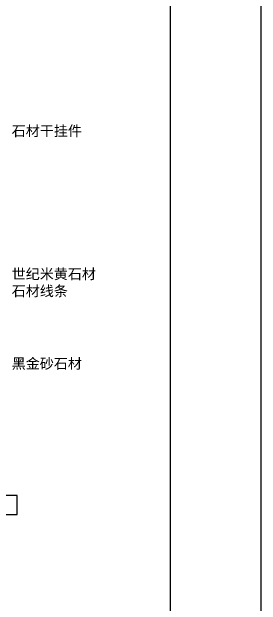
# Model space of a CAD drawing. Extents: x 15151 to 53333, y -36484 to -6005.
# Drawn here: x 28774 to 30196, y -32979 to -29594 of the extents above; entities that cross this region are included whole.
import ezdxf

# ---------------------------------------------------------------- set-up
doc = ezdxf.new("R2010")
doc.units = 0
doc.header["$MEASUREMENT"] = 0
doc.layers.get('DEFPOINTS').update_dxf_attribs({"linetype": 'CONTINUOUS'})
doc.layers.add('K', color=3, linetype='CONTINUOUS')
doc.layers.add('TEXT', color=7, linetype='CONTINUOUS')
doc.styles.add('HZ', font='SIMHEI.TTF')

msp = doc.modelspace()

# ---------------------------------------------------------------- linework, layer by layer
at = {"layer": 'DEFPOINTS'}
msp.add_line((29677.3, -27464.3), (29677.3, -35758.7), dxfattribs=at)
msp.add_lwpolyline([(22903.5, -36484.5), (30195.7, -36484.5), (30195.7, -26704), (22903.5, -26704)], close=True, dxfattribs=at)
at = {"layer": 'K', "color": 3}
msp.add_lwpolyline([(28399.6, -32462.9), (28804.1, -32462.9), (28804.1, -32353.7), (28399.6, -32353.7)], close=True, dxfattribs=at)

# ---------------------------------------------------------------- texts
at = {"layer": 'TEXT', "style": 'HZ'}
for s, p in [('石材干挂件', (28772.5, -30302.5)), ('世纪米黄石材', (28772.5, -31118.7)), ('石材线条', (28772.5, -31216)), ('黑金砂石材', (28772.5, -31630.2))]:
    msp.add_text(s, height=58.75, dxfattribs=at).set_placement(p)

doc.saveas('drawing.dxf')
